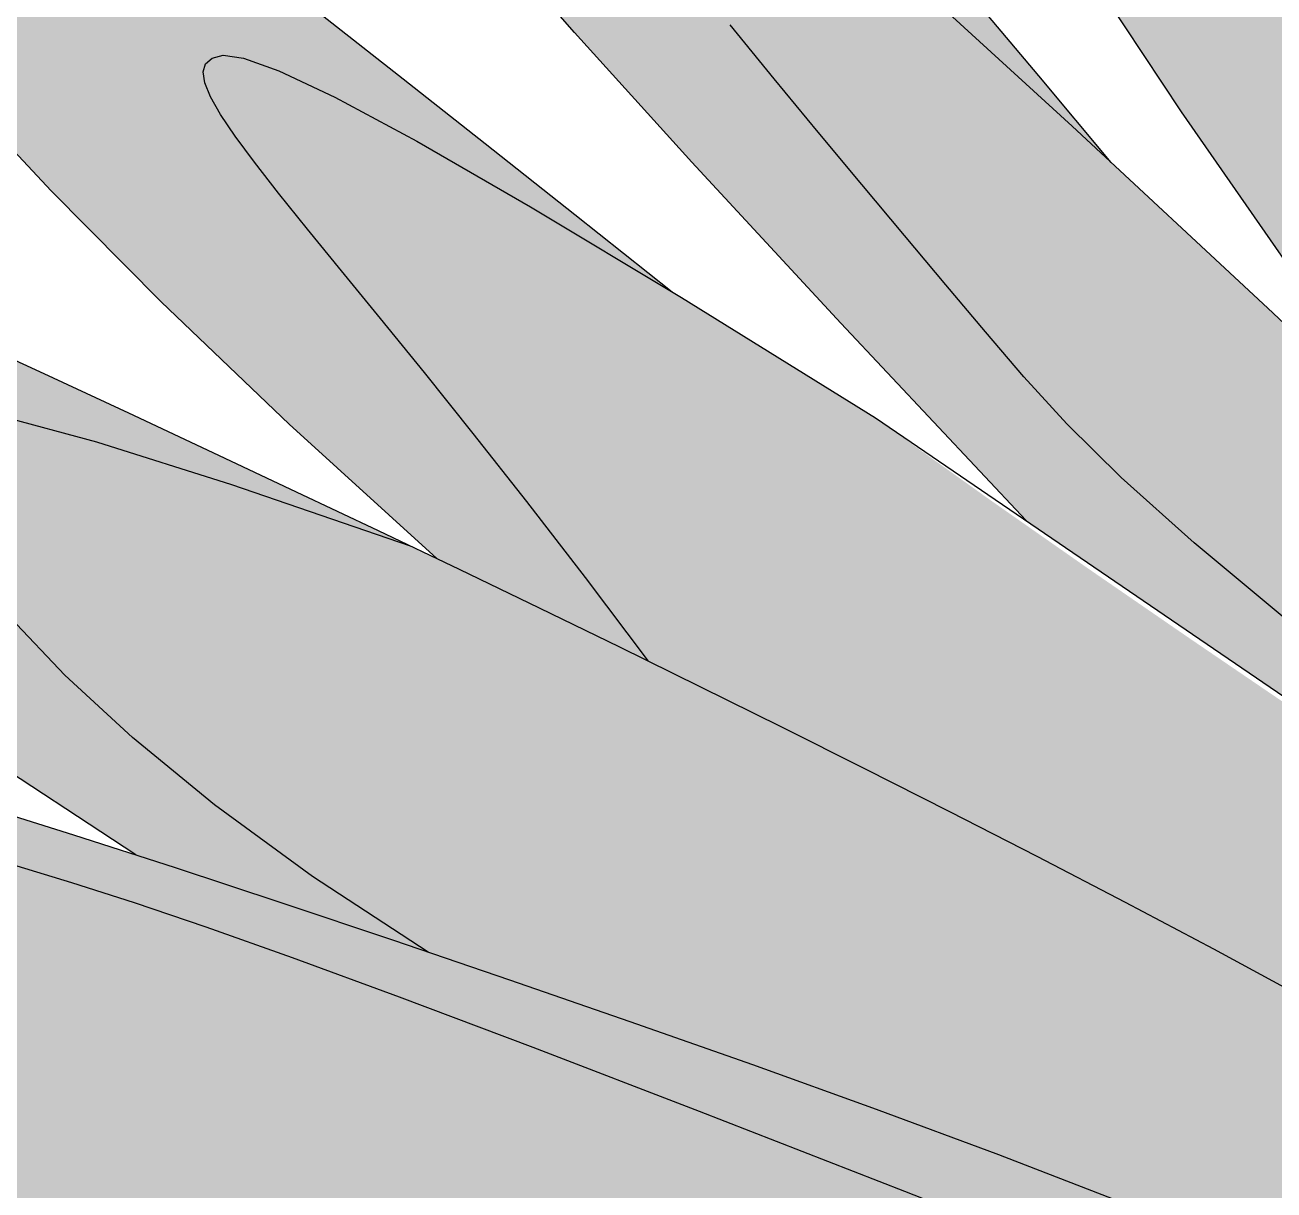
# Model space of a CAD drawing. Header units: millimetres. Extents: x 471 to 1044, y 7 to 541.
# Drawn here: x 499.13 to 505.55, y 211.77 to 217.75 of the extents above; entities that cross this region are included whole.
import ezdxf

# ---------------------------------------------------------------- set-up
doc = ezdxf.new("R2010")
doc.units = ezdxf.units.MM
for name, color, linetype in [('Images', 7, 'Continuous'), ('magpie', 4, 'Continuous'), ('magpiefill', 3, 'Continuous')]:
    doc.layers.add(name, color=color, linetype=linetype)
picture_1 = doc.add_image_def('image6.png', size_in_pixel=(273, 248))

msp = doc.modelspace()

# ---------------------------------------------------------------- hatches: boundary and pattern name
at = {"layer": 'magpiefill'}
h = msp.add_hatch(color=255, dxfattribs=at)
h.dxf.hatch_style = 1
h.paths.add_polyline_path([(504.7244823791177, 220.4349774083286), (504.5469372551889, 220.7324761103042), (504.37201250369, 221.026046289843), (504.199446084703, 221.3147712889283), (504.0289759583096, 221.5977344495432), (503.8603400845917, 221.8740191136711), (503.693276423631, 222.1427086232952), (503.5275229355095, 222.4028863203987), (503.3632543034739, 222.6530637283051), (503.2023921034315, 222.8894650956984), (503.0472946344542, 223.1077428526028), (502.9003201956143, 223.3035494290424), (502.7638270859838, 223.4725372550415), (502.640173604635, 223.610358760624), (502.5317180506399, 223.7126663758143), (502.4408187230708, 223.7751125306366), (502.3692618151135, 223.7946329737887), (502.3165450964103, 223.7732967286636), (502.2815942307172, 223.7144561373278), (502.2633348817902, 223.621463541848), (502.2606927133853, 223.497671284291), (502.2725933892585, 223.3464317067233), (502.2979625731659, 223.1710971512116), (502.3357259288636, 222.9750199598225), (502.3852152716144, 222.7607296666816), (502.4473870227086, 222.5274645741507), (502.5236037549435, 222.2736401766504), (502.6152280411164, 221.9976719686015), (502.7236224540245, 221.6979754444244), (502.8501495664648, 221.37296609854), (502.9961719512349, 221.0210594253688), (503.1630521811318, 220.6406709193315), (503.3539782054488, 220.2285283855708), (503.5794394794626, 219.7746088721151), (503.8517508349464, 219.2672017377158), (504.1832271036728, 218.6945963411234), (504.5861831174148, 218.0450820410888), (505.0729337079453, 217.306948196363), (505.5700616641404, 216.591812639698), (506.1404622183927, 216.0670941975248), (506.6388638481658, 215.6074171379535), (507.0711499443688, 215.2078748222529), (507.4432038979067, 214.8635606116943), (507.7609090996868, 214.5695678675473), (508.030148940615, 214.3209899510827), (508.2568068115996, 214.1129202235695), (508.4467661035459, 213.9404520462789), (508.605466812004, 213.7990753269465), (508.7365753510949, 213.6858661591719), (508.8433147395824, 213.5982971830208), (508.9289079962303, 213.5338410385586), (508.9965781398024, 213.489970365851), (509.0495481890624, 213.4641578049635), (509.0910411627743, 213.4538759959616), (509.1242800797019, 213.4565975789109), (509.1513045453546, 213.471352090597), (509.1694205122249, 213.5033966546858), (509.1747505195507, 213.5595452915633), (509.1634171065701, 213.6466120216155), (509.1315428125212, 213.7714108652285), (509.0752501766421, 213.940755842788), (508.9906617381707, 214.1614609746802), (508.8739000363453, 214.4403402812911), (508.6251681129407, 214.7575672801961), (508.05108754242, 215.498753479245), (507.5929709897597, 216.100277361872), (507.2284851096824, 216.5898409150415), (506.9352965569103, 216.9951461257174), (506.6910719861658, 217.3438949808638), (506.4734780521714, 217.6637894674445), (506.1626642232742, 218.1295769237072), (505.7601919620322, 218.7518526411709), (505.3730193794318, 219.3676475886166), (505.0025970089461, 219.971764382993)])
h = msp.add_hatch(color=253, dxfattribs=at)
h.dxf.hatch_style = 1
h.paths.add_polyline_path([(500.8588150843257, 221.5192187444145), (500.6495746937351, 221.7480794499991), (500.4517851820576, 221.9627188798854), (500.2651714277773, 222.1637525098203), (500.0896744834493, 222.3513789537924), (499.9261000979126, 222.5241293787573), (499.7754701940773, 222.6801180899121), (499.6388066948532, 222.8174593924539), (499.5171315231505, 222.9342675915801), (499.4114666018789, 223.0286569924876), (499.3228338539487, 223.0987419003739), (499.2522552022697, 223.1426366204358), (499.2002241371857, 223.1592367991411), (499.165120418775, 223.150563448039), (499.1447953745496, 223.1194189199489), (499.1371003320216, 223.0686055676906), (499.1398866187031, 223.0009257440834), (499.1510055621062, 222.919181801947), (499.1683084897428, 222.826176094101), (499.1896467291251, 222.7247109733648), (499.2134262447691, 222.6168554660289), (499.2402715492069, 222.5017452922663), (499.2713617919745, 222.3777828457209), (499.307876122608, 222.2433705200364), (499.3509936906435, 222.0969107088568), (499.401893645617, 221.9368058058259), (499.4617551370646, 221.7614582045875), (499.5317573145224, 221.5692702987855), (499.6128631517835, 221.3593363410532), (499.7051709196691, 221.1335180199817), (499.8085627132575, 220.8943688831519), (499.922920627627, 220.6444424781442), (500.048126757856, 220.3862923525396), (500.1840631990227, 220.1224720539187), (500.3306120462053, 219.8555351298621), (500.4876553944823, 219.5880351279506), (500.6593096600542, 219.317589760581), (500.8666285436116, 219.0220733994146), (501.1349000669674, 218.674424580929), (501.4894122519344, 218.2475818416017), (501.9554531203257, 217.7144837179101), (502.558310693954, 217.0480687463318), (503.3232729946322, 216.2212754633444), (504.2756280441735, 215.2070424054251), (507.9928503858107, 212.6698996899943), (508.0147627031122, 212.6808502790138), (508.2085088869101, 212.6808502790138), (508.2964659399519, 212.6588719513363), (507.1862538653559, 213.480173924579), (506.3135776225511, 214.1430661840821), (505.6427421584374, 214.6722438621571), (505.1380524199149, 215.0924020911155), (504.7638133538836, 215.428236003269), (504.4843299072435, 215.7044407309292), (504.2639070268947, 215.9457114064075), (504.066849659737, 216.1767431620155), (503.8638466232026, 216.4177054851968), (503.6511222168511, 216.6706652839229), (503.4312846107745, 216.9331638212963), (503.2069419750642, 217.2027423604206), (502.9807024798124, 217.4769421643991), (502.7551742951106, 217.7533044963345), (502.5329655910507, 218.0293706193299), (502.3166845377244, 218.302681796489), (502.1086231647708, 218.5710310863981), (501.9098089400185, 218.8332187295798), (501.7209531908433, 219.08829676204), (501.542767244621, 219.3353172197849), (501.3759624287277, 219.5733321388204), (501.2212500705391, 219.8013935551526), (501.0793414974311, 220.0185535047874), (500.9509480367796, 220.223864023731), (500.837186072335, 220.4156266901564), (500.7407922133466, 220.5891412509041), (500.6649081254378, 220.7389569949818), (500.6126754742323, 220.8596232113971), (500.587235925354, 220.9456891891575), (500.5917311444263, 220.9917042172706), (500.629302797073, 220.9922175847442), (500.7030925489178, 220.9417785805857), (500.8148540013051, 220.8373656167608), (500.9607884984629, 220.685673597068), (501.13570932034, 220.4958265482639), (501.3344297468849, 220.2769484971049), (501.5517630580468, 220.0381634703474), (501.7825225337741, 219.7885954947482), (502.0215214540156, 219.5373685970637), (502.2635730987201, 219.2936068040505), (502.5128761906241, 219.0562437117887), (502.811171223615, 218.7834511936532), (503.2095841343678, 218.4232106923424), (503.7592408595575, 217.923503650555), (504.5112673358593, 217.2323115109893), (504.7110680010687, 217.0465842856647), (504.3395100699563, 217.4910022253945), (503.9801017417332, 217.9194921485152), (503.6329790171311, 218.3317703245163), (503.2982778968816, 218.7275530228873), (502.9761343817154, 219.1065565131186), (502.6666844723642, 219.4684970646999), (502.3700641695589, 219.8130909471213), (502.0864094740307, 220.1400544298726), (501.8157878661365, 220.4492536501534), (501.5579927447348, 220.741154216001), (501.3127489883096, 221.0163716031623), (501.0797814753452, 221.2755212873845)])
h = msp.add_hatch(color=255, dxfattribs=at)
h.dxf.hatch_style = 1
h.paths.add_polyline_path([(504.5112673358593, 217.2323115109893), (503.7592408595575, 217.923503650555), (503.2095841343676, 218.4232106923426), (502.8111712236149, 218.7834511936533), (502.5128761906241, 219.0562437117887), (502.2635730987201, 219.2936068040505), (502.0215214540156, 219.5373685970637), (501.7825225337741, 219.7885954947482), (501.5517630580467, 220.0381634703474), (501.334429746885, 220.2769484971047), (501.13570932034, 220.4958265482639), (500.9607884984629, 220.685673597068), (500.8148540013051, 220.8373656167608), (500.7030925489178, 220.9417785805857), (500.629302797073, 220.9922175847442), (500.5917311444263, 220.9917042172706), (500.587235925354, 220.9456891891575), (500.6126754742323, 220.8596232113971), (500.6649081254378, 220.7389569949818), (500.7407922133466, 220.5891412509041), (500.837186072335, 220.4156266901564), (500.9509480367796, 220.223864023731), (501.0793414974311, 220.0185535047874), (501.2212500705391, 219.8013935551526), (501.3759624287277, 219.5733321388204), (501.542767244621, 219.3353172197849), (501.7209531908433, 219.08829676204), (501.9098089400185, 218.8332187295798), (502.1086231647708, 218.5710310863981), (502.3166845377244, 218.3026817964889), (502.5329655910507, 218.0293706193299), (502.7551742951106, 217.7533044963345), (502.9807024798124, 217.4769421643991), (503.2069419750642, 217.2027423604207), (503.4312846107744, 216.9331638212964), (503.651122216851, 216.6706652839228), (503.8638466232026, 216.4177054851968), (504.066849659737, 216.1767431620155), (504.2639070268947, 215.9457114064075), (504.4843299072435, 215.7044407309292), (504.7638133538836, 215.428236003269), (505.1380524199149, 215.0924020911155), (505.6427421584374, 214.6722438621571), (506.3135776225511, 214.1430661840821), (507.186253865356, 213.480173924579), (508.2964659399519, 212.6588719513363), (508.4668361807123, 212.6163005730505), (508.7897474383028, 212.5517508670869), (509.241820915903, 212.6163005730505), (509.3375223518886, 212.6354312146988), (509.2198914670974, 212.7562618908184), (509.0801754665846, 212.8982334173021), (508.9195308814514, 213.0601877171214), (508.7391142427995, 213.2409667132473), (508.5400820817306, 213.4394123286514), (508.4206775300548, 213.5579691590012), (506.8269332884997, 215.0673977093168), (505.5167894999484, 216.2976157163437)])
h = msp.add_hatch(color=253, dxfattribs=at)
h.dxf.hatch_style = 1
h.paths.add_polyline_path([(499.6721455028729, 218.5633102528982), (499.3720841354058, 218.788559378425), (499.0847926272608, 219.0005804020921), (498.8100736580896, 219.1991199388984), (498.5485197520387, 219.3832734841619), (498.3007234332549, 219.5521365332004), (498.0672772258847, 219.7048045813322), (497.8487736540749, 219.8403731238752), (497.6458052419722, 219.9579376561474), (497.4589645137232, 220.0565936734668), (497.2889283885059, 220.1356735649866), (497.1367113656244, 220.1954572951998), (497.003412339414, 220.2364617224347), (496.89013020421, 220.2592037050194), (496.7979638543479, 220.2642001012823), (496.7280121841631, 220.2519677695513), (496.6813740879909, 220.2230235681548), (496.6591484601667, 220.1778843554209), (496.6624323976438, 220.1163975824575), (496.6923158078471, 220.0357330714916), (496.7498868008193, 219.9323912375295), (496.8362334866033, 219.802872495578), (496.9524439752418, 219.6436772606433), (497.0996063767777, 219.4513059477324), (497.2788088012537, 219.2222589718514), (497.4911393587126, 218.9530367480072), (497.7391224025434, 218.6402929397543), (498.0310272595204, 218.2812942048394), (498.3765594997639, 217.8734604495576), (498.7854246933942, 217.4142115802038), (499.2673284105319, 216.9009675030729), (499.8319762212973, 216.33114812446), (500.4890736958108, 215.7021733506597), (501.2483264041927, 215.0114630879672), (501.3623693903988, 214.9569659334935), (501.7744661999172, 214.7584195202118), (502.1861184382384, 214.5582734624026), (502.3364089505489, 214.4844809515949), (502.0112859236516, 214.9148492361744), (501.7108989234684, 215.3040381645558), (501.4353724446685, 215.6541048369195), (501.1848309819208, 215.967106353445), (500.9593990298943, 216.2450998143127), (500.7592010832581, 216.4901423197024), (500.5843616366813, 216.7042909697941), (500.4350051848327, 216.8896028647682), (500.3111021024719, 217.0481378632314), (500.2120062847189, 217.1819668575003), (500.1369175067844, 217.2931634983184), (500.0850355438789, 217.3838014364293), (500.0555601712128, 217.4559543225766), (500.0476911639968, 217.5116958075038), (500.0606282974412, 217.5530995419545), (500.0935713467567, 217.5822391766724), (500.1506431643211, 217.5975017258613), (500.2556589111815, 217.5825276575667), (500.4373568255523, 217.517270803295), (500.7244751456481, 217.381684994552), (501.145752109683, 217.1557240628437), (501.7299259558717, 216.8193418396762), (502.4563250875204, 216.3822249474412), (501.9563004171903, 216.7795749234741), (501.497281561456, 217.1433324235142), (501.0751219774929, 217.4764996609642), (500.6856751224772, 217.7820788492256), (500.3247944535846, 218.0630722017004), (499.9883334279912, 218.3224819317907)])
h = msp.add_hatch(color=255, dxfattribs=at)
h.dxf.hatch_style = 1
h.paths.add_polyline_path([(503.5019172475669, 215.7351288449884), (502.5057349224286, 216.3524921565555), (501.7299259558717, 216.8193418396762), (501.145752109683, 217.1557240628437), (500.7244751456481, 217.381684994552), (500.4373568255523, 217.517270803295), (500.2556589111815, 217.5825276575667), (500.1506431643211, 217.5975017258613), (500.0935713467567, 217.5822391766724), (500.0606282974412, 217.5530995419545), (500.0476911639968, 217.5116958075038), (500.0555601712128, 217.4559543225766), (500.0850355438789, 217.3838014364293), (500.1369175067844, 217.2931634983184), (500.2120062847189, 217.1819668575003), (500.3111021024719, 217.0481378632314), (500.4350051848327, 216.8896028647682), (500.5843616366812, 216.7042909697942), (500.7592010832581, 216.4901423197024), (500.9593990298943, 216.2450998143127), (501.1848309819208, 215.967106353445), (501.4353724446685, 215.6541048369194), (501.7108989234684, 215.3040381645558), (502.0112859236516, 214.9148492361744), (502.3364089505489, 214.484480951595), (502.6000232065199, 214.3550465812297), (503.018877605918, 214.1472576978566), (503.4453787375902, 213.9334256334469), (503.8822237026931, 213.7120692091644), (504.3304821835329, 213.4823890912943), (504.7847141870113, 213.2463133266094), (505.2378523011792, 213.0064518070043), (505.6828291140874, 212.7654144243736), (506.1125772137865, 212.5258110706122), (506.5200291883276, 212.2902516376144), (506.8981176257614, 212.061346017275), (507.2397751141386, 211.8417041014884), (507.4981052617243, 211.8417041014884), (507.6918514455217, 211.8417041014884), (507.8210165193148, 211.9708035134154), (508.0147627031122, 211.9708035134154), (508.079343813117, 212.2935520432329), (508.079343813117, 212.4226514551599), (507.7564325555265, 212.5517508670869), (507.9797482399335, 212.6633519473342), (507.6164209734358, 212.911669272585), (507.1873520066572, 213.2016657942027), (506.7076235762322, 213.5245096317628), (506.1923179187924, 213.8713689048431), (505.656517270971, 214.23341173302), (505.1153038694017, 214.60180623587), (504.5837599507171, 214.96772053297), (504.0769677515506, 215.3223227438962), (503.6064485816768, 215.6587516306456)])
h = msp.add_hatch(color=253, dxfattribs=at)
h.dxf.hatch_style = 1
h.paths.add_polyline_path([(499.2286932017525, 215.9618144646469), (498.7954888701489, 216.1603116668868), (498.367738008045, 216.3535951416807), (497.9489379514828, 216.5396504841717), (497.5425860365042, 216.7164632895027), (497.1521795991512, 216.8820191528168), (496.7812554902881, 217.0343431689988), (496.4335086200687, 217.1716184319005), (496.1126734134694, 217.2920675351155), (495.8224842954663, 217.3939130722374), (495.5666756910357, 217.4753776368598), (495.3489820251539, 217.5346838225764), (495.1731377227972, 217.5700542229808), (495.0428772089418, 217.5797114316663), (494.9610556384256, 217.5620952814915), (494.9270110855333, 217.5165145623726), (494.939202354411, 217.4424953034911), (494.996088249205, 217.3395635340277), (495.0961275740616, 217.2072452831639), (495.237779133127, 217.0450665800807), (495.4195017305474, 216.8525534539592), (495.6397541704691, 216.6292319339807), (495.8991403079432, 216.374261606628), (496.2068442016401, 216.0853362875907), (496.5741949611352, 215.7597833498608), (497.0125216960038, 215.3949301664295), (497.5331535158212, 214.9881041102885), (498.1474195301627, 214.5366325544294), (498.8666488486036, 214.0378428718438), (499.7021705807193, 213.4890624355233), (499.9041751883298, 213.4238627170203), (500.452272656321, 213.2430705387532), (501.0248514496845, 213.0507844423749), (501.203591236518, 212.9898635625066), (500.6100932614207, 213.3781819691845), (500.1064959524891, 213.7461230019074), (499.6850372210909, 214.0917225345751), (499.3379549785932, 214.4130164410869), (499.0574871363639, 214.7080405953427), (498.8358716057704, 214.9748308712417), (498.6653462981802, 215.2114231426839), (498.5381491249608, 215.4158532835684), (498.4523031640238, 215.5850230917089), (498.4289721594572, 215.711298060574), (498.495105021893, 215.7859096075459), (498.6776506619631, 215.8000891500071), (499.0035579902996, 215.7450681053398), (499.4997759175345, 215.6120778909265), (500.1932533542998, 215.3923499241496), (501.110939211228, 215.0771156223911), (500.9471309085262, 215.1553938810845), (500.5260536531429, 215.355184541821), (500.0974729292915, 215.557236497257), (499.663853666814, 215.760117939818)])
h = msp.add_hatch(color=255, dxfattribs=at)
h.dxf.hatch_style = 1
h.paths.add_polyline_path([(500.1064959524891, 213.7461230019074), (500.6100932614207, 213.3781819691845), (501.203591236518, 212.9898635625066), (501.6211706108167, 212.8475376520429), (502.2390101724297, 212.634081346364), (502.8702341285007, 212.4120385217418), (503.5052274633224, 212.1832501290292), (504.1343751611877, 211.9495571190793), (504.7480622063896, 211.7128004427448), (505.336673583221, 211.4748210508786), (505.8905942759747, 211.2374598943337), (506.4002092689436, 211.002557923963), (506.7231205265336, 211.002557923963), (506.9814478203364, 211.0671076299263), (507.110612894129, 211.2607567478169), (507.1975275989327, 211.8688638316062), (506.8981176257614, 212.061346017275), (506.5200291883276, 212.2902516376144), (506.1125772137864, 212.5258110706123), (505.6828291140873, 212.7654144243737), (505.2378523011792, 213.0064518070043), (504.7847141870113, 213.2463133266094), (504.3304821835329, 213.4823890912942), (503.8822237026931, 213.7120692091644), (503.4453787375901, 213.9334256334469), (503.018877605918, 214.1472576978566), (502.6000232065198, 214.3550465812297), (502.1861184382385, 214.5582734624026), (501.7744661999171, 214.7584195202118), (501.3623693903987, 214.9569659334936), (501.1109392112281, 215.0771156223911), (500.1932533542998, 215.3923499241496), (499.4997759175345, 215.6120778909265), (499.0035579902996, 215.7450681053398), (498.6776506619631, 215.8000891500071), (498.495105021893, 215.7859096075459), (498.4289721594572, 215.711298060574), (498.4523031640238, 215.5850230917089), (498.5381491249608, 215.4158532835684), (498.6653462981802, 215.2114231426839), (498.8358716057704, 214.9748308712417), (499.0574871363639, 214.7080405953427), (499.3379549785932, 214.4130164410869), (499.6850372210909, 214.0917225345751)])
h = msp.add_hatch(color=253, dxfattribs=at)
h.dxf.hatch_style = 1
h.paths.add_polyline_path([(498.4141803126256, 213.8919435015786), (497.9714177221595, 214.0214277658252), (497.5568412450838, 214.136751991173), (497.1709991886791, 214.237639690918), (496.813669258934, 214.3248413281719), (496.4844365115141, 214.3993641035004), (496.182886002085, 214.4622152174688), (495.9086027863121, 214.5144018706424), (495.6611719198613, 214.5569312635869), (495.4401784583978, 214.5908105968678), (495.2452074575875, 214.6170470710504), (495.0757155429124, 214.6364800199393), (494.9306456191205, 214.6492773102954), (494.8088121607762, 214.6554389421187), (494.7090296424441, 214.6549649154093), (494.6301125386887, 214.6478552301671), (494.5708753240744, 214.6341098863921), (494.5301324731659, 214.6137288840844), (494.5066984605276, 214.5867122232438), (494.4997878759229, 214.5527389832176), (494.5102157699117, 214.5102045607412), (494.5391973082527, 214.457183431897), (494.5879476567046, 214.3917500727678), (494.6576819810261, 214.311978959436), (494.7496154469761, 214.2159445679843), (494.8649632203131, 214.1017213744952), (495.004940466796, 213.9673838550512), (495.1728188753422, 213.8104919433209), (495.3800962275047, 213.6265474033181), (495.6403268279951, 213.410537456642), (495.967064981525, 213.157449324892), (496.373864992806, 212.8622702296677), (496.8742811665498, 212.5199873925685), (497.4818678074681, 212.125588035194), (498.2094309013638, 211.6745233117761), (498.5042731744018, 211.6345153146878), (498.8625122905515, 211.5848664239767), (499.2342664787759, 211.5318997039993), (499.277674813155, 211.5255104521356), (498.9397699789429, 211.6937490227571), (498.6568018946267, 211.859576527409), (498.4229022877324, 212.0214668619001), (498.232202885786, 212.1778939220392), (498.0788354163138, 212.3273316036351), (497.9569316068419, 212.4682538024965), (497.8606231848962, 212.5991344144323), (497.7840418780031, 212.7184473352514), (497.7221552513438, 212.8251648841253), (497.6732742207211, 212.9202530736773), (497.6365455395932, 213.0051763398936), (497.6111159614179, 213.0813991187606), (497.5961322396535, 213.1503858462643), (497.5907411277578, 213.2136009583912), (497.594089379189, 213.2725088911271), (497.6053237474052, 213.3285740804583), (497.6239170594007, 213.3828216308801), (497.6506464363157, 213.4345193209222), (497.6866150728268, 213.4824955976237), (497.7329261636106, 213.5255789080231), (497.7906829033435, 213.5625976991594), (497.8609884867021, 213.5923804180715), (497.944946108363, 213.613755511798), (498.0436589630028, 213.6255514273778), (498.1586137754274, 213.6266152770377), (498.2928313909609, 213.6158688337571), (498.449716185057, 213.5922525357032), (498.6326725331692, 213.554706821043), (498.8451048107509, 213.502172127944), (499.0904173932559, 213.4335888945733), (499.3720146561376, 213.3478975590983), (499.6933009748496, 213.2440385596861), (500.0623347828497, 213.1190184006786), (500.5057907456118, 212.9621078511156), (501.054997586614, 212.7606437462113), (501.7412840293346, 212.5019629211801), (502.5959787972517, 212.1734022112364), (503.6504106138434, 211.7622984515945), (504.9359082025879, 211.2559884774686), (506.4838002869633, 210.6418091240732), (506.4647903789485, 210.6798093941454), (506.4002092689436, 211.002557923963), (505.8905942759747, 211.2374598943337), (505.3366735832209, 211.4748210508786), (504.7480622063896, 211.7128004427448), (504.1343751611877, 211.9495571190793), (503.5052274633224, 212.1832501290292), (502.8702341285007, 212.4120385217418), (502.2390101724298, 212.634081346364), (501.6211706108166, 212.8475376520429), (501.0248514496845, 213.0507844423749), (500.4522726563211, 213.2430705387532), (499.9041751883298, 213.4238627170203), (499.3813000033144, 213.5926277530186), (498.8843880588785, 213.7488324225905)])
h = msp.add_hatch(color=255, dxfattribs=at)
h.dxf.hatch_style = 1
h.paths.add_polyline_path([(500.0623347828497, 213.1190184006786), (499.6933009748496, 213.2440385596861), (499.3720146561376, 213.3478975590983), (499.0904173932559, 213.4335888945733), (498.8451048107509, 213.502172127944), (498.6326725331692, 213.554706821043), (498.449716185057, 213.5922525357032), (498.2928313909609, 213.6158688337571), (498.1586137754274, 213.6266152770377), (498.0436589630028, 213.6255514273778), (497.944946108363, 213.613755511798), (497.8609884867021, 213.5923804180715), (497.7906829033435, 213.5625976991594), (497.7329261636106, 213.5255789080231), (497.6866150728268, 213.4824955976237), (497.6506464363157, 213.4345193209222), (497.6239170594007, 213.3828216308801), (497.6053237474052, 213.3285740804583), (497.594089379189, 213.2725088911271), (497.5907411277578, 213.2136009583912), (497.5961322396535, 213.1503858462643), (497.6111159614179, 213.0813991187606), (497.6365455395932, 213.0051763398936), (497.6732742207211, 212.9202530736773), (497.7221552513438, 212.8251648841253), (497.7840418780031, 212.7184473352514), (497.8606231848962, 212.5991344144323), (497.9569316068419, 212.4682538024965), (498.0788354163138, 212.3273316036351), (498.232202885786, 212.1778939220392), (498.4229022877324, 212.0214668619001), (498.6568018946267, 211.859576527409), (498.9397699789429, 211.6937490227571), (499.277674813155, 211.5255104521356), (499.8329209928328, 211.4437840339472), (500.4501807431716, 211.3459828757743), (500.8939807152256, 211.2729659428674), (501.3516217625279, 211.1950611153291), (501.8156053813421, 211.1135422048721), (502.2784330679318, 211.0296830232091), (502.7326063185606, 210.944757382053), (503.3987005304826, 210.8159269134736), (504.136256652976, 210.6610282410369), (504.6368148930919, 210.5451475302175), (504.9424083669803, 210.4720987895139), (505.2444724847955, 210.3988719032011), (505.5547136114822, 210.3240645602899), (505.8848381119845, 210.2462744497914), (506.246552351247, 210.1640992607167), (506.6515626942142, 210.0761366820767), (506.5939554527411, 210.4216120538858), (506.4838002869633, 210.6418091240732), (504.9359082025879, 211.2559884774686), (503.6504106138433, 211.7622984515944), (502.5959787972516, 212.1734022112364), (501.7412840293346, 212.5019629211801), (501.054997586614, 212.7606437462113), (500.5057907456117, 212.9621078511156)])

# ---------------------------------------------------------------- linework, layer by layer
at = {"layer": 'magpie'}
for points in [[(506.3470779464632, 215.5179793078405), (505.6557937070372, 216.4684841656966), (505.0729337079453, 217.306948196363), (504.5861831174148, 218.0450820410888), (504.1832271036728, 218.6945963411234), (503.8517508349464, 219.2672017377158), (503.5794394794626, 219.7746088721151), (503.3539782054488, 220.2285283855708), (503.1630521811318, 220.6406709193315), (502.9961719512349, 221.0210594253688), (502.8501495664648, 221.37296609854), (502.7236224540245, 221.6979754444244), (502.6152280411164, 221.9976719686015), (502.5236037549435, 222.2736401766504), (502.4473870227086, 222.5274645741507), (502.3852152716144, 222.7607296666816), (502.3357259288636, 222.9750199598225), (502.2979625731659, 223.1710971512116), (502.2725933892585, 223.3464317067233)], [(499.0847926272608, 219.0005804020921), (499.3720841354058, 218.788559378425), (499.6721455028729, 218.5633102528982), (499.9883334279912, 218.3224819317907), (500.3247944535846, 218.0630722017004), (500.6856751224772, 217.7820788492256), (501.0751219774929, 217.4764996609642), (501.4972815614559, 217.1433324235143), (501.9563004171902, 216.7795749234742), (502.4563250875198, 216.3822249474417)], [(504.2756280441734, 215.2070424054252), (503.3232729946322, 216.2212754633444), (502.558310693954, 217.0480687463319), (501.9554531203257, 217.7144837179101), (501.4894122519344, 218.2475818416017)], [(503.7592408595575, 217.923503650555), (504.5112673358593, 217.2323115109893), (505.5167894999484, 216.2976157163437), (506.8269332884997, 215.0673977093168), (508.4928246381884, 213.4896389326072)], [(503.9801017417331, 217.9194921485153), (504.3395100699562, 217.4910022253946), (504.7110680010693, 217.046584285664)], [(508.296465939952, 212.6588719513362), (507.186253865356, 213.480173924579), (506.3135776225511, 214.1430661840821), (505.6427421584374, 214.6722438621571), (505.1380524199149, 215.0924020911155), (504.7638133538836, 215.428236003269), (504.4843299072435, 215.7044407309292), (504.2639070268947, 215.9457114064075), (504.066849659737, 216.1767431620155), (503.8638466232026, 216.4177054851968), (503.6511222168511, 216.6706652839228), (503.4312846107744, 216.9331638212964), (503.2069419750642, 217.2027423604207), (502.9807024798124, 217.4769421643991), (502.7551742951106, 217.7533044963345)], [(502.3364089505488, 214.4844809515951), (502.0112859236516, 214.9148492361744), (501.7108989234684, 215.3040381645558), (501.4353724446685, 215.6541048369194), (501.1848309819208, 215.967106353445), (500.9593990298943, 216.2450998143127), (500.7592010832581, 216.4901423197024), (500.5843616366813, 216.7042909697942), (500.4350051848327, 216.8896028647682), (500.3111021024719, 217.0481378632314), (500.2120062847189, 217.1819668575003), (500.1369175067844, 217.2931634983184), (500.0850355438789, 217.3838014364293), (500.0555601712128, 217.4559543225766), (500.0476911639968, 217.5116958075038), (500.0606282974412, 217.5530995419545), (500.0935713467567, 217.5822391766724), (500.1506431643211, 217.5975017258613), (500.2556589111815, 217.5825276575667), (500.4373568255523, 217.517270803295), (500.7244751456481, 217.381684994552), (501.145752109683, 217.1557240628437), (501.7299259558717, 216.8193418396762), (502.5057349224286, 216.3524921565555), (503.5019172475681, 215.7351288449876)], [(501.2483264041928, 215.0114630879671), (500.4890736958108, 215.7021733506597), (499.8319762212973, 216.33114812446), (499.2673284105319, 216.9009675030729), (498.7854246933942, 217.4142115802038)], [(498.7954888701488, 216.1603116668868), (499.2286932017525, 215.9618144646469), (499.663853666814, 215.760117939818), (500.0974729292915, 215.557236497257), (500.5260536531429, 215.355184541821), (500.9471309085263, 215.1553938810845), (501.3623693903987, 214.9569659334936), (501.7744661999171, 214.7584195202118), (502.1861184382385, 214.5582734624026), (502.6000232065198, 214.3550465812297), (503.018877605918, 214.1472576978566), (503.4453787375901, 213.9334256334469), (503.8822237026931, 213.7120692091644), (504.3304821835329, 213.4823890912942), (504.7847141870113, 213.2463133266094), (505.2378523011792, 213.0064518070043), (505.6828291140873, 212.7654144243737), (506.1125772137865, 212.5258110706122), (506.5200291883276, 212.2902516376144), (506.8981176257614, 212.061346017275), (507.2397751141386, 211.8417041014884)], [(501.2035912365179, 212.9898635625066), (500.6100932614207, 213.3781819691845), (500.1064959524891, 213.7461230019074), (499.6850372210909, 214.0917225345751), (499.3379549785932, 214.4130164410869), (499.0574871363639, 214.7080405953427), (498.8358716057704, 214.9748308712417), (498.6653462981802, 215.2114231426839), (498.5381491249608, 215.4158532835684), (498.4523031640238, 215.5850230917089), (498.4289721594572, 215.711298060574), (498.495105021893, 215.7859096075459), (498.6776506619631, 215.8000891500071), (499.0035579902996, 215.7450681053398), (499.4997759175345, 215.6120778909265), (500.1932533542998, 215.3923499241496), (501.1109392112274, 215.0771156223913)], [(503.5019172475681, 215.7351288449876), (507.9928503858107, 212.6698996899943)], [(499.7021705807193, 213.4890624355232), (498.8666488486036, 214.0378428718438)], [(498.8843880588784, 213.7488324225905), (499.3813000033144, 213.5926277530186), (499.9041751883298, 213.4238627170203), (500.4522726563211, 213.2430705387532), (501.0248514496846, 213.0507844423749), (501.6211706108166, 212.8475376520429), (502.2390101724297, 212.634081346364), (502.8702341285007, 212.4120385217418), (503.5052274633224, 212.1832501290292), (504.1343751611877, 211.9495571190793), (504.7480622063896, 211.7128004427448), (505.336673583221, 211.4748210508786), (505.8905942759747, 211.2374598943337), (506.4002092689436, 211.002557923963)], [(499.0904173932559, 213.4335888945733), (499.3720146561376, 213.3478975590983), (499.6933009748496, 213.2440385596861), (500.0623347828497, 213.1190184006786), (500.5057907456117, 212.9621078511156), (501.054997586614, 212.7606437462113), (501.7412840293346, 212.5019629211801), (502.5959787972516, 212.1734022112364), (503.6504106138433, 211.7622984515945), (504.9359082025878, 211.2559884774686), (506.4838002869633, 210.6418091240732)]]:
    msp.add_lwpolyline(points, dxfattribs=at)

# ---------------------------------------------------------------- pictures from other files: only their frames are drawn
at = {"layer": 'Images'}
image = msp.add_image(picture_1, insert=(470.7607570016401, 149.6796601567851), size_in_units=(89.93415841046361, 81.69842961829661), dxfattribs=at)
image.dxf.flags = 15

doc.saveas('drawing.dxf')
